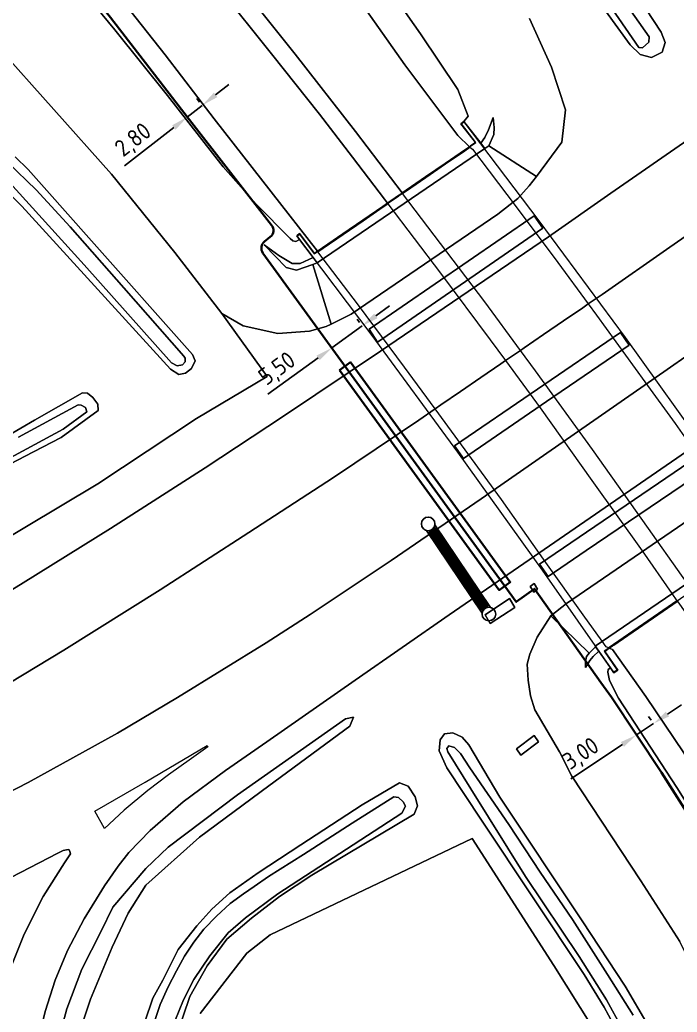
# Model space of a CAD drawing. Header units: metres. Extents: x 112942 to 118371, y 496117 to 499046.
# Drawn here: x 117825.3 to 117922.1, y 496482.3 to 496628.3 of the extents above; entities that cross this region are included whole.
import ezdxf
from ezdxf.enums import TextEntityAlignment as Align

# ---------------------------------------------------------------- set-up
doc = ezdxf.new("R2010")
doc.units = ezdxf.units.M
doc.linetypes.add('STREEP', pattern=[0.375, 0.25, -0.125])
for name, color, linetype, lineweight in [('B-WE-OG-TOPOKAART-G', 7, 'Continuous', 18), ('N-WE-KL-DATA_GLASVEZEL-G', 90, 'KL-GLASVEZEL-N', 35), ('N-WE-KL-DATA_GLASVEZEL-M', 7, 'Continuous', 18), ('N-WE-KL-DATA_GLASVEZEL_MANTELBUIS-G', 90, 'Continuous', 35), ('N-WE-VW-BEWEGWIJZERING_DRAAGCONSTRUCTIE_PORTAAL-S', 7, 'Continuous', 25)]:
    doc.layers.add(name, color=color, linetype=linetype, lineweight=lineweight)
doc.styles.add('ISO', font='isocp.shx')
doc.styles.add('NLCS-ISO', font='NLCS-ISO.ttf')
doc.linetypes.add('KL-GLASVEZEL-N', pattern='A,4,-1,[101,NLCS.SHX,S=0.5,R=0,X=0,Y=0],-1,4,-1,["G",Standard,S=1,R=0,X=-0.25,Y=-0.5],-1.5', length=12.5)
doc.dimstyles.new('ISO', dxfattribs={"dimtxt": 2.5, "dimasz": 2.5, "dimexe": 1.25, "dimexo": 0.625, "dimtad": 1, "dimtxsty": 'ISO', "dimcen": 2.5, "dimadec": 0, "dimazin": 0, "dimtfac": 1, "dimtmove": 0, "dimatfit": 3, "dimfxl": 0, "dimarcsym": 0})

# ---------------------------------------------------------------- blocks, each defined once
blk = doc.blocks.new('*D11')
at = {"layer": 'Defpoints', "color": 0, "transparency": 16777216}
for p in [(117852.16, 496615.74, 6.79), (117849.96, 496614.02, 6.79), (117849.96, 496614.02)]:
    blk.add_point(p, dxfattribs=at)
at = {"layer": 'N-WE-KL-DATA_GLASVEZEL-M', "color": 0, "lineweight": -2, "transparency": 16777216}
for p, q in [((117854.13, 496617.28), (117856.1, 496618.82)), ((117851.78, 496616.23), (117851.39, 496616.73)), ((117852.16, 496615.74), (117849.96, 496614.02)), ((117849.57, 496614.51), (117849.19, 496615)), ((117847.99, 496612.48), (117840.74, 496606.82))]:
    blk.add_line(p, q, dxfattribs=at)
at = {"layer": 'N-WE-KL-DATA_GLASVEZEL-M', "color": 0, "transparency": 16777216}
for points in [[(117853.88, 496617.61), (117854.39, 496616.95), (117852.16, 496615.74)], [(117847.73, 496612.81), (117848.24, 496612.15), (117849.96, 496614.02)]]:
    blk.add_solid(points, dxfattribs=at)
at = {"layer": 'N-WE-KL-DATA_GLASVEZEL-M', "color": 0, "transparency": 16777216, "insert": (117842.11, 496610.5), "char_height": 2.5, "attachment_point": 5, "rotation": 38.0033, "style": 'ISO'}
blk.add_mtext('2,80', dxfattribs=at)
blk = doc.blocks.new('*D12')
at = {"layer": 'Defpoints', "color": 0, "transparency": 16777216}
for p in [(117875.69, 496583.27, 5.71), (117871.24, 496580.04, 5.71), (117871.24, 496580.04)]:
    blk.add_point(p, dxfattribs=at)
at = {"layer": 'N-WE-KL-DATA_GLASVEZEL-M', "color": 0, "lineweight": -2, "transparency": 16777216}
for p, q in [((117877.71, 496584.74), (117879.73, 496586.21)), ((117875.69, 496583.27), (117871.24, 496580.04)), ((117875.32, 496583.78), (117874.95, 496584.28)), ((117870.87, 496580.55), (117870.5, 496581.05)), ((117869.21, 496578.57), (117861.83, 496573.21))]:
    blk.add_line(p, q, dxfattribs=at)
at = {"layer": 'N-WE-KL-DATA_GLASVEZEL-M', "color": 0, "transparency": 16777216}
for points in [[(117877.47, 496585.08), (117877.96, 496584.4), (117875.69, 496583.27)], [(117868.97, 496578.91), (117869.46, 496578.23), (117871.24, 496580.04)]]:
    blk.add_solid(points, dxfattribs=at)
at = {"layer": 'N-WE-KL-DATA_GLASVEZEL-M', "color": 0, "transparency": 16777216, "insert": (117863.3, 496576.82), "char_height": 2.5, "attachment_point": 5, "rotation": 35.9783, "style": 'ISO'}
blk.add_mtext('5,50', dxfattribs=at)
blk = doc.blocks.new('*D13')
at = {"layer": 'Defpoints', "color": 0, "transparency": 16777216}
for p in [(117918.56, 496524.74, 5.53), (117916.07, 496523.07, 4.52), (117916.07, 496523.07)]:
    blk.add_point(p, dxfattribs=at)
at = {"layer": 'N-WE-KL-DATA_GLASVEZEL-M', "color": 0, "lineweight": -2, "transparency": 16777216}
for p, q in [((117920.63, 496526.13), (117922.71, 496527.52)), ((117918.56, 496524.74), (117916.07, 496523.07)), ((117918.21, 496525.26), (117917.86, 496525.78)), ((117915.72, 496523.59), (117915.37, 496524.11)), ((117913.99, 496521.67), (117906.41, 496516.59))]:
    blk.add_line(p, q, dxfattribs=at)
at = {"layer": 'N-WE-KL-DATA_GLASVEZEL-M', "color": 0, "transparency": 16777216}
for points in [[(117920.4, 496526.48), (117920.87, 496525.79), (117918.56, 496524.74)], [(117913.76, 496522.02), (117914.22, 496521.33), (117916.07, 496523.07)]]:
    blk.add_solid(points, dxfattribs=at)
at = {"layer": 'N-WE-KL-DATA_GLASVEZEL-M', "color": 0, "transparency": 16777216, "insert": (117908.01, 496520.15), "char_height": 2.5, "attachment_point": 5, "rotation": 33.8557, "style": 'ISO'}
blk.add_mtext('3,00', dxfattribs=at)
blk = doc.blocks.new('SVW-BEWEGWIJZERING_PORTAAL_COMBI')
for p, q in [((0.66, 0.75), (15.34, 0.75)), ((0.66, -0.75), (15.34, -0.75))]:
    blk.add_line(p, q)
at = {"linetype": 'STREEP', "flags": 128}
blk.add_lwpolyline([(1, 0, 1.5, 1.5, 0), (15, 0, 0, 0, 0)], format="xyseb", dxfattribs=at)
at = {"linetype": 'ByBlock'}
for points in [[(0.66, 0.75), (15.34, 0.75)], [(0.66, -0.75), (15.34, -0.75)]]:
    blk.add_lwpolyline(points, dxfattribs=at)
for centre in [(0, 0), (16, 0)]:
    blk.add_circle(centre, 1, dxfattribs=at)
at = {"linetype": 'ByBlock', "style": 'NLCS-ISO', "flags": 13}
blk.add_attdef('LENGTE', text='', height=2.5, dxfattribs=at).set_placement((0, 0), align=Align.MIDDLE_LEFT)

msp = doc.modelspace()

# ---------------------------------------------------------------- linework, layer by layer
at = {"layer": 'B-WE-OG-TOPOKAART-G'}
for points, elevation in [([(117904.764, 496641.255), (117916.393, 496624.253), (117916.393, 496624.253), (117916.95, 496624.216), (117917.875, 496625.051), (117917.927, 496625.848), (117910.418, 496636.522)], -1.411), ([(117910.418, 496636.522), (117917.927, 496625.848), (117917.875, 496625.051), (117916.95, 496624.216), (117916.393, 496624.253), (117904.764, 496641.255)], -1.411), ([(117823.349, 496604.85), (117834.778, 496592.283), (117847.617, 496577.846), (117848.496, 496577.407), (117849.28, 496577.547), (117849.652, 496578), (117849.65, 496578.511), (117849.478, 496578.822), (117840.627, 496588.891), (117832.732, 496597.876), (117827.703, 496603.298), (117823.549, 496607.314)], -1.462), ([(117823.549, 496607.314), (117827.703, 496603.298), (117832.732, 496597.876), (117840.627, 496588.891), (117849.478, 496578.822), (117849.65, 496578.511), (117849.652, 496578), (117849.28, 496577.547), (117848.496, 496577.407), (117847.617, 496577.846), (117834.778, 496592.283), (117823.349, 496604.85)], -1.462), ([(117820.331, 496561.941), (117831.69, 496568.099), (117835.165, 496570.621), (117834.978, 496571.257), (117834.365, 496571.618), (117833.925, 496571.667), (117825.113, 496566.885)], -1.462), ([(117825.113, 496566.885), (117833.925, 496571.667), (117834.365, 496571.618), (117834.978, 496571.257), (117835.165, 496570.621), (117831.69, 496568.099), (117820.331, 496561.941)], -1.462), ([(117915.575, 496481.822), (117911.807, 496487.801), (117906.637, 496495.909), (117901.92, 496502.894), (117897.288, 496509.877), (117891.524, 496518.211), (117890.167, 496520.357), (117889.267, 496521.229), (117888.451, 496521.462), (117888.137, 496521.071), (117888.299, 496520.587), (117891.676, 496515.126), (117899.744, 496502.229), (117907.637, 496490.473), (117911.666, 496484.082), (117913.944, 496479.843)], -1.422), ([(117913.944, 496479.843), (117911.666, 496484.082), (117907.637, 496490.473), (117899.744, 496502.229), (117891.676, 496515.126), (117888.299, 496520.587), (117888.137, 496521.071), (117888.451, 496521.462), (117889.267, 496521.229), (117890.167, 496520.357), (117891.524, 496518.211), (117897.288, 496509.877), (117901.92, 496502.894), (117906.637, 496495.909), (117911.807, 496487.801), (117915.575, 496481.822)], -1.422), ([(117847.51, 496479.39), (117849.4, 496484.061), (117850.939, 496487.079), (117853.267, 496490.557), (117856.001, 496493.96), (117858.518, 496496.142), (117863.295, 496499.663), (117881.55, 496511.576), (117882.063, 496512.577), (117881.756, 496513.216), (117881.049, 496513.875), (117880.363, 496513.947), (117874.241, 496510.108), (117867.044, 496505.485), (117861.892, 496502.228), (117859.809, 496500.774), (117858.219, 496499.694), (117856.281, 496498.266), (117854.254, 496496.397), (117852.421, 496494.494), (117850.936, 496492.558), (117849.568, 496490.52), (117848.383, 496488.339), (117847.138, 496485.987), (117845.996, 496483.412), (117845.203, 496481.023)], -1.422), ([(117845.203, 496481.023), (117845.996, 496483.412), (117847.138, 496485.987), (117848.383, 496488.339), (117849.568, 496490.52), (117850.936, 496492.558), (117852.421, 496494.494), (117854.254, 496496.397), (117856.281, 496498.266), (117858.219, 496499.694), (117859.809, 496500.774), (117861.892, 496502.228), (117867.044, 496505.485), (117874.241, 496510.108), (117880.363, 496513.947), (117881.049, 496513.875), (117881.756, 496513.216), (117882.063, 496512.577), (117881.55, 496511.576), (117863.295, 496499.663), (117858.518, 496496.142), (117856.001, 496493.96), (117853.267, 496490.557), (117850.939, 496487.079), (117849.4, 496484.061), (117847.51, 496479.39)], -1.422)]:
    msp.add_lwpolyline(points, dxfattribs=dict(at, elevation=elevation))
at = {"layer": 'B-WE-OG-TOPOKAART-G', "elevation": 0.134}
for points in [[(117900.986, 496544.102), (117901.518, 496544.509), (117900.993, 496545.348), (117900.41, 496544.903), (117900.986, 496544.102)], [(117901.518, 496544.509), (117900.986, 496544.102), (117900.41, 496544.903), (117900.993, 496545.348), (117901.518, 496544.509)]]:
    msp.add_lwpolyline(points, close=True, dxfattribs=at)
at = {"layer": 'B-WE-OG-TOPOKAART-G'}
for points in [[(117718.146, 496494.358, 0.14), (117731.345, 496498.58, 0.134), (117743.716, 496503.071, 0.116), (117762.952, 496511.041, 0.122), (117772.707, 496515.453, 0.155), (117786.409, 496522.292, 0.188), (117799.014, 496529.271, 0.153), (117811.65, 496536.709, 0.102), (117825.803, 496545.434, 0.027), (117838.663, 496553.448, -0.021), (117852.585, 496562.383, -0.019), (117864.13, 496569.975, -0.011), (117878.407, 496579.577, -0.001), (117903.137, 496596.37, -0.039), (117912.317, 496602.79, -0.028), (117924.253, 496611.085, -0.066), (117936.309, 496619.495, -0.051), (117946.703, 496627.003, 0.012), (117954.815, 496634.46, 0.044), (117959.546, 496639.633, 0.024), (117962.236, 496643.041, 0.039), (117970.209, 496643.181, 0.284), (117980.198, 496650.054, 0.351), (117989.374, 496656.645, 0.368)], [(117807.944, 496639.506, -0.922), (117821.767, 496624.641, -0.83), (117838.797, 496605.613, -0.755), (117848.109, 496594.094, -0.712), (117855.023, 496585.123, -0.7), (117861.727, 496575.841, -0.199), (117851.338, 496569.668, -0.46), (117836.806, 496560.006, -0.46), (117820.777, 496550.474, -0.418), (117804.573, 496540.468, 0.091), (117793.635, 496534.124, 0.142), (117782.517, 496528.436, 0.154), (117777.364, 496525.565, 0.205), (117768.945, 496528.188, -0.141)], [(117830.923, 496637.069, 6.112), (117839.321, 496626.842, 5.914), (117847.032, 496617.203, 5.842), (117855.228, 496606.707, 5.77), (117860.098, 496601.182, 5.695), (117865.084, 496596.124, 5.743), (117865.476, 496595.816, 5.734), (117865.94, 496595.689, 5.734), (117866.486, 496595.986, 5.746), (117868.483, 496593.335, 4.26), (117866.599, 496592.463, 4.257), (117865.419, 496592.439, 4.257), (117863.424, 496593.655, 4.24), (117861.279, 496595.231, 4.153), (117864.539, 496591.888, 4.16), (117866.034, 496591.462, 4.166), (117868.427, 496592.314, 4.182), (117871.136, 496583.528, -0.306), (117870.415, 496583.168, -0.314), (117867.973, 496582.5, -0.284), (117863.287, 496582.144, -0.314), (117858.21, 496583.303, -0.444), (117855.023, 496585.123, -0.7), (117848.109, 496594.094, -0.712), (117838.797, 496605.613, -0.755), (117821.767, 496624.641, -0.83)], [(117837.23, 496635.19, 6.21), (117846.701, 496623.176, 6.096), (117853.937, 496613.762, 5.998), (117862.332, 496603.023, 5.922), (117869.133, 496594.259, 5.84), (117868.67, 496593.94, 5.8), (117866.472, 496596.865, 5.74), (117866.073, 496596.514, 5.712), (117866.486, 496595.986, 5.746), (117865.94, 496595.689, 5.734), (117865.476, 496595.816, 5.734), (117865.084, 496596.124, 5.743), (117860.098, 496601.182, 5.695), (117855.228, 496606.707, 5.77), (117847.032, 496617.203, 5.842), (117839.321, 496626.842, 5.914), (117830.923, 496637.069, 6.112)], [(117873.625, 496633.578, 6.502), (117881.973, 496621.683, 6.442), (117889.758, 496611.315, 6.412), (117891.486, 496609.655, 6.434), (117890.739, 496609.141, 6.41), (117887.914, 496607.195, 6.348), (117885.033, 496605.21, 6.206), (117882.184, 496603.249, 6.085), (117881.598, 496602.845, 6.072), (117874.729, 496611.915, 6.162), (117865.835, 496623.268, 6.29), (117855.961, 496635.659, 6.404)], [(117855.961, 496635.659, 6.404), (117865.835, 496623.268, 6.29), (117874.729, 496611.915, 6.162), (117881.598, 496602.845, 6.072)], [(117876.742, 496637.079, 6.184), (117884.3, 496626.272, 6.22), (117889.764, 496618.056, 6.103), (117891.296, 496614.16, 6.133), (117890.669, 496613.38, 6.199), (117890.237, 496613.014, 6.367), (117892.361, 496610.26, 6.403), (117891.638, 496609.76, 6.446), (117891.486, 496609.655, 6.434), (117889.758, 496611.315, 6.412), (117881.973, 496621.683, 6.442), (117873.625, 496633.578, 6.502)], [(117890.669, 496613.38, 6.199), (117891.296, 496614.16, 6.133), (117889.764, 496618.056, 6.103), (117884.3, 496626.272, 6.22), (117876.742, 496637.079, 6.184)], [(117954.815, 496634.46, 0.044), (117946.703, 496627.003, 0.012), (117936.309, 496619.495, -0.051), (117924.253, 496611.085, -0.066), (117912.317, 496602.79, -0.028), (117903.137, 496596.37, -0.039), (117878.407, 496579.577, -0.001), (117864.13, 496569.975, -0.011), (117852.585, 496562.383, -0.019), (117838.663, 496553.448, -0.021), (117825.803, 496545.434, 0.027), (117811.65, 496536.709, 0.102), (117799.014, 496529.271, 0.153), (117786.409, 496522.292, 0.188), (117772.707, 496515.453, 0.155), (117762.952, 496511.041, 0.122), (117743.716, 496503.071, 0.116), (117731.345, 496498.58, 0.134), (117718.146, 496494.358, 0.14)], [(117854.648, 496632.985, 6.509), (117862.375, 496623.326, 6.432), (117869.399, 496614.441, 6.364), (117874.269, 496608.119, 6.282), (117878.983, 496601.923, 6.215), (117879.414, 496601.34, 6.245), (117878.727, 496600.866, 6.209), (117875.788, 496598.842, 6.086), (117872.845, 496596.816, 5.963), (117869.883, 496594.775, 5.873), (117869.133, 496594.259, 5.84), (117862.332, 496603.023, 5.922), (117853.937, 496613.762, 5.998), (117846.701, 496623.176, 6.096), (117837.23, 496635.19, 6.21)], [(117817.729, 496527.08, 0.491), (117831.786, 496535.548, 0.44), (117845.95, 496544.419, 0.317), (117859.026, 496552.87, 0.239), (117871.473, 496560.967, 0.246), (117884.044, 496569.421, 0.265), (117886.45, 496571.071, 5.603), (117887.274, 496571.636, 5.643), (117890.184, 496573.631, 5.727), (117893.179, 496575.685, 5.83), (117896.093, 496577.683, 5.932), (117896.789, 496578.16, 5.939), (117899.002, 496579.677, 5.811), (117899.527, 496580.038, 5.828), (117902.404, 496582.01, 5.938), (117905.328, 496584.016, 6.063), (117908.154, 496585.954, 6.177), (117908.969, 496586.512, 6.197), (117911.022, 496587.92, 0.223), (117920.961, 496594.852, 0.269), (117931.708, 496602.321, 0.307), (117943.477, 496610.569, 0.372), (117959.306, 496621.801, 0.466), (117975.274, 496633.088, 0.602)], [(117975.274, 496633.088, 0.602), (117959.306, 496621.801, 0.466), (117943.477, 496610.569, 0.372), (117931.708, 496602.321, 0.307), (117920.961, 496594.852, 0.269), (117911.022, 496587.92, 0.223), (117908.969, 496586.512, 6.197), (117908.154, 496585.954, 6.177), (117905.328, 496584.016, 6.063), (117902.404, 496582.01, 5.938), (117899.527, 496580.038, 5.828), (117899.002, 496579.677, 5.811), (117896.789, 496578.16, 5.939), (117896.093, 496577.683, 5.932), (117893.179, 496575.685, 5.83), (117890.184, 496573.631, 5.727), (117887.274, 496571.636, 5.643), (117886.45, 496571.071, 5.603), (117884.044, 496569.421, 0.265), (117871.473, 496560.967, 0.246), (117859.026, 496552.87, 0.239), (117845.95, 496544.419, 0.317), (117831.786, 496535.548, 0.44), (117817.729, 496527.08, 0.491)], [(117881.598, 496602.845, 6.072), (117881.575, 496602.829, 6.095), (117881.153, 496602.538, 6.236), (117881.068, 496602.479, 6.045), (117879.414, 496601.34, 6.245), (117878.983, 496601.923, 6.215), (117874.269, 496608.119, 6.282), (117869.399, 496614.441, 6.364), (117862.375, 496623.326, 6.432), (117854.648, 496632.985, 6.509)], [(117915.291, 496633.3, -0.817), (117919.727, 496626.535, -0.79), (117920.316, 496624.969, -0.841), (117919.866, 496623.544, -0.844), (117918.286, 496622.766, -0.82), (117916.593, 496623.247, -0.847), (117915.141, 496624.656, -0.811), (117909.684, 496632.223, -0.706)], [(117909.684, 496632.223, -0.706), (117915.141, 496624.656, -0.811), (117916.593, 496623.247, -0.847), (117918.286, 496622.766, -0.82), (117919.866, 496623.544, -0.844), (117920.316, 496624.969, -0.841), (117919.727, 496626.535, -0.79), (117915.291, 496633.3, -0.817)], [(117820.777, 496550.474, -0.418), (117836.806, 496560.006, -0.46), (117851.338, 496569.668, -0.46), (117861.727, 496575.841, -0.199), (117855.023, 496585.123, -0.7), (117858.21, 496583.303, -0.444), (117863.287, 496582.144, -0.314), (117867.973, 496582.5, -0.284), (117870.415, 496583.168, -0.314), (117871.136, 496583.528, -0.306), (117874.088, 496585.002, -0.274), (117895.668, 496599.719, -0.321), (117898.622, 496602.035, -0.246), (117900.265, 496603.897, -0.114), (117901.362, 496605.269, -0.123), (117905.078, 496610.313, -0.257), (117905.622, 496615.097, -0.303), (117903.556, 496621.369, -0.355), (117900.321, 496628.514, -0.45)], [(117900.321, 496628.514, -0.45), (117903.556, 496621.369, -0.355), (117905.622, 496615.097, -0.303), (117905.078, 496610.313, -0.257), (117901.362, 496605.269, -0.123), (117894.354, 496609.761, 4.103), (117895.079, 496611.434, 4.337), (117895.115, 496612.484, 4.415), (117894.986, 496613.931, 4.406), (117894.277, 496612.142, 4.436), (117893.758, 496610.983, 4.391), (117893.142, 496610.192, 4.213), (117890.669, 496613.38, 6.199)], [(117992.538, 496627.29, 0.475), (117986.026, 496622.624, 0.38), (117978.675, 496617.373, 0.318), (117973.868, 496613.983, 0.272), (117965.831, 496608.35, 0.202), (117957.366, 496602.401, 0.148), (117948.665, 496596.35, 0.094), (117937.441, 496588.56, 0.05), (117924.191, 496579.341, 0.032), (117920.12, 496576.515, 0.038), (117893.197, 496557.846, 0.038), (117879.973, 496548.741, 0.017), (117868.041, 496540.801, 0.061), (117861.548, 496536.628, 0.073), (117848.542, 496528.596, 0.136), (117839.699, 496523.347, 0.216), (117826.535, 496516.046, 0.307), (117813.34, 496509.291, 0.371), (117800.651, 496503.282, 0.399), (117786.541, 496497.108, 0.429), (117771.973, 496491.475, 0.411), (117753.746, 496485.069, 0.456), (117750.728, 496484.077, 0.383), (117736.82, 496479.966, 0.432)], [(117736.82, 496479.966, 0.432), (117750.728, 496484.077, 0.383), (117753.746, 496485.069, 0.456), (117771.973, 496491.475, 0.411), (117786.541, 496497.108, 0.429), (117800.651, 496503.282, 0.399), (117813.34, 496509.291, 0.371), (117826.535, 496516.046, 0.307), (117839.699, 496523.347, 0.216), (117848.542, 496528.596, 0.136), (117861.548, 496536.628, 0.073), (117868.041, 496540.801, 0.061), (117879.973, 496548.741, 0.017), (117893.197, 496557.846, 0.038), (117920.12, 496576.515, 0.038), (117924.191, 496579.341, 0.032), (117937.441, 496588.56, 0.05), (117948.665, 496596.35, 0.094), (117957.366, 496602.401, 0.148), (117965.831, 496608.35, 0.202), (117973.868, 496613.983, 0.272), (117978.675, 496617.373, 0.318), (117986.026, 496622.624, 0.38), (117992.538, 496627.29, 0.475)], [(117894.354, 496609.761, 4.103), (117893.752, 496609.383, 4.186), (117893.142, 496610.192, 4.213), (117893.758, 496610.983, 4.391), (117894.277, 496612.142, 4.436), (117894.986, 496613.931, 4.406), (117895.115, 496612.484, 4.415), (117895.079, 496611.434, 4.337), (117894.354, 496609.761, 4.103)], [(117893.142, 496610.192, 4.213), (117893.752, 496609.383, 4.186), (117869.077, 496592.546, 4.186), (117868.483, 496593.335, 4.26), (117866.486, 496595.986, 5.746), (117866.073, 496596.514, 5.712), (117866.472, 496596.865, 5.74), (117868.67, 496593.94, 5.8), (117869.133, 496594.259, 5.84), (117869.883, 496594.775, 5.873), (117872.845, 496596.816, 5.963), (117875.788, 496598.842, 6.086), (117878.727, 496600.866, 6.209), (117879.414, 496601.34, 6.245), (117881.068, 496602.479, 6.045), (117881.153, 496602.538, 6.236), (117881.575, 496602.829, 6.095), (117881.598, 496602.845, 6.072), (117882.184, 496603.249, 6.085), (117885.033, 496605.21, 6.206), (117887.914, 496607.195, 6.348), (117890.739, 496609.141, 6.41), (117891.486, 496609.655, 6.434), (117891.638, 496609.76, 6.446), (117892.361, 496610.26, 6.403), (117890.237, 496613.014, 6.367), (117890.669, 496613.38, 6.199), (117893.142, 496610.192, 4.213)], [(117923.659, 496543.879, 5.342), (117922.056, 496542.776, 5.436), (117922.035, 496542.761, 5.462), (117912.514, 496536.203, 5.105), (117911.33, 496535.388, 5.087), (117913.245, 496532.604, 4.898), (117913.23, 496532.594, 5.666), (117912.755, 496532.296, 4.814), (117902.257, 496547.315, 5.05), (117889.759, 496564.706, 5.3), (117877.151, 496581.856, 5.55), (117866.14, 496596.507, 5.712), (117866.464, 496596.792, 5.74), (117868.659, 496593.872, 5.8), (117879.436, 496601.295, 6.25), (117881.096, 496602.438, 6.045), (117881.181, 496602.497, 6.236), (117881.603, 496602.788, 6.095), (117891.666, 496609.719, 6.446), (117892.433, 496610.249, 6.403), (117890.306, 496613.007, 6.367), (117890.66, 496613.307, 6.199), (117901.709, 496598.759, 5.95), (117914.429, 496581.552, 5.7), (117926.92, 496564.097, 5.45)], [(117901.362, 496605.269, -0.123), (117900.265, 496603.897, -0.114), (117898.622, 496602.035, -0.246), (117895.668, 496599.719, -0.321), (117874.088, 496585.002, -0.274), (117871.136, 496583.528, -0.306), (117868.427, 496592.314, 4.182), (117869.077, 496592.546, 4.186), (117893.752, 496609.383, 4.186), (117894.354, 496609.761, 4.103), (117901.362, 496605.269, -0.123)], [(117923.516, 496545.387, 5.322), (117917.001, 496554.64, 5.459), (117909.615, 496565.06, 5.613), (117901.234, 496576.649, 5.775), (117899.002, 496579.677, 5.811), (117893.74, 496586.815, 5.896), (117881.659, 496602.765, 6.071), (117882.244, 496603.168, 6.084), (117885.092, 496605.13, 6.203), (117887.975, 496607.116, 6.347), (117890.798, 496609.06, 6.41), (117891.563, 496609.587, 6.436), (117891.93, 496609.297, 6.443), (117898.237, 496601.018, 6.375), (117904.482, 496592.607, 6.3), (117908.969, 496586.512, 6.197), (117910.198, 496584.843, 6.169), (117917.316, 496575.061, 6.031), (117921.752, 496568.915, 5.94), (117926.59, 496562.062, 5.842)], [(117824.649, 496608.165, -0.892), (117826.567, 496606.277, -0.907), (117829.286, 496603.22, -0.961), (117835.484, 496596.217, -1.021), (117850.713, 496579.055, -0.931), (117851.13, 496578.113, -0.907), (117850.56, 496577.002, -0.844), (117849.705, 496576.329, -0.835), (117848.743, 496576.14, -0.904), (117847.491, 496576.91, -0.916), (117825.618, 496600.92, -1.069), (117822.469, 496604.01, -1.033)], [(117822.469, 496604.01, -1.033), (117825.618, 496600.92, -1.069), (117847.491, 496576.91, -0.916), (117848.743, 496576.14, -0.904), (117849.705, 496576.329, -0.835), (117850.56, 496577.002, -0.844), (117851.13, 496578.113, -0.907), (117850.713, 496579.055, -0.931), (117835.484, 496596.217, -1.021), (117829.286, 496603.22, -0.961), (117826.567, 496606.277, -0.907), (117824.649, 496608.165, -0.892)], [(117922.028, 496542.817, 5.46), (117922.006, 496542.802, 5.462), (117921.369, 496542.363, 5.431), (117918.508, 496540.392, 5.324), (117915.516, 496538.332, 5.218), (117912.665, 496536.368, 5.113), (117912.485, 496536.244, 5.105), (117911.953, 496535.877, 5.078), (117911.595, 496536.035, 5.075), (117911.007, 496536.852, 5.094), (117908.211, 496540.736, 5.182), (117902.751, 496548.443, 5.275), (117896.189, 496557.704, 5.412), (117888.86, 496567.789, 5.563), (117886.45, 496571.071, 5.603), (117881.939, 496577.213, 5.678), (117875.142, 496586.342, 5.78), (117869.193, 496594.179, 5.839), (117869.943, 496594.695, 5.872), (117872.909, 496596.739, 5.96), (117875.853, 496598.766, 6.08), (117878.79, 496600.789, 6.198), (117879.467, 496601.255, 6.25), (117887.252, 496591.047, 6.12), (117894.544, 496581.224, 5.979), (117896.789, 496578.16, 5.939), (117901.889, 496571.2, 5.847), (117909.514, 496560.54, 5.714), (117916.887, 496550.169, 5.567), (117921.292, 496543.869, 5.453), (117922.028, 496542.817, 5.46)], [(117902.297, 496597.646, 0.23), (117901.016, 496599.496, 0.23), (117876.725, 496582.773, 0.336), (117877.965, 496580.896, 0.33), (117902.297, 496597.646, 0.23)], [(117902.297, 496597.646, 0.23), (117877.965, 496580.896, 0.33), (117876.725, 496582.773, 0.336), (117901.016, 496599.496, 0.23), (117902.297, 496597.646, 0.23)], [(117868.427, 496592.314, 4.182), (117866.034, 496591.462, 4.166), (117864.539, 496591.888, 4.16), (117861.279, 496595.231, 4.153), (117863.424, 496593.655, 4.24), (117865.419, 496592.439, 4.257), (117866.599, 496592.463, 4.257), (117868.483, 496593.335, 4.26), (117869.077, 496592.546, 4.186), (117868.427, 496592.314, 4.182)], [(117889.313, 496565.614, 0.23), (117890.593, 496563.764, 0.23), (117902.839, 496572.157, 0.23), (117915.017, 496580.439, 0.24), (117913.737, 496582.289, 0.245), (117889.313, 496565.614, 0.23)], [(117889.313, 496565.614, 0.23), (117913.737, 496582.289, 0.245), (117915.017, 496580.439, 0.24), (117902.839, 496572.157, 0.23), (117890.593, 496563.764, 0.23), (117889.313, 496565.614, 0.23)], [(117821.373, 496565.893, -1.006), (117827.459, 496569.407, -1.012), (117834.542, 496573.415, -1.024), (117835.276, 496573.369, -1.042), (117836.055, 496572.719, -1.018), (117836.814, 496571.756, -1.012), (117836.826, 496570.823, -1.036), (117831.413, 496566.855, -0.952), (117827.326, 496564.745, -0.919), (117816.814, 496559.291, -0.886)], [(117816.814, 496559.291, -0.886), (117827.326, 496564.745, -0.919), (117831.413, 496566.855, -0.952), (117836.826, 496570.823, -1.036), (117836.814, 496571.756, -1.012), (117836.055, 496572.719, -1.018), (117835.276, 496573.369, -1.042), (117834.542, 496573.415, -1.024), (117827.459, 496569.407, -1.012), (117821.373, 496565.893, -1.006)], [(117827.953, 496477.982, 0.502), (117829.023, 496482.379, 0.44), (117830.509, 496486.969, 0.369), (117832.349, 496491.361, 0.297), (117834.807, 496495.982, 0.244), (117837.769, 496500.839, 0.218), (117839.791, 496503.753, 0.207), (117841.343, 496505.744, 0.17), (117844.494, 496509.002, 0.147), (117849.374, 496513.238, 0.134), (117855.595, 496517.857, 0.082), (117861.663, 496522.073, 0.074), (117874.662, 496531.11, 0.039), (117888.526, 496540.752, 0.044), (117899.496, 496548.28, 0.002), (117927.207, 496567.385, 0.119)], [(117927.207, 496567.385, 0.119), (117899.496, 496548.28, 0.002), (117888.526, 496540.752, 0.044), (117874.662, 496531.11, 0.039), (117861.663, 496522.073, 0.074), (117855.595, 496517.857, 0.082), (117849.374, 496513.238, 0.134), (117844.494, 496509.002, 0.147), (117841.343, 496505.744, 0.17), (117839.791, 496503.753, 0.207), (117837.769, 496500.839, 0.218), (117834.807, 496495.982, 0.244), (117832.349, 496491.361, 0.297), (117830.509, 496486.969, 0.369), (117829.023, 496482.379, 0.44), (117827.953, 496477.982, 0.502)], [(117926.233, 496564.839, 0.236), (117901.808, 496548.221, 0.216), (117903.096, 496546.376, 0.22), (117908.678, 496550.201, 0.246), (117927.499, 496562.979, 0.27), (117926.644, 496564.188, 0.246), (117926.233, 496564.839, 0.236)], [(117908.678, 496550.201, 0.246), (117903.096, 496546.376, 0.22), (117901.808, 496548.221, 0.216), (117926.233, 496564.839, 0.236), (117926.644, 496564.188, 0.246), (117927.499, 496562.979, 0.27), (117908.678, 496550.201, 0.246)], [(117903.485, 496540.602, -0.264), (117905.767, 496542.427, -0.304), (117930.221, 496559.132, -0.294), (117932.743, 496560.241, -0.237), (117936.077, 496553.512, 3.443), (117934.695, 496553.014, 3.416), (117909.989, 496536.157, 3.396), (117910.059, 496536.057, 3.593), (117909.087, 496535.13, 3.506), (117903.485, 496540.602, -0.264)], [(117930.221, 496559.132, -0.294), (117905.767, 496542.427, -0.304), (117903.485, 496540.602, -0.264), (117901.458, 496537.463, -0.111), (117900.395, 496534.981, -0.123), (117899.998, 496533.501, -0.081), (117900.148, 496531.123, -0.048), (117900.465, 496528.846, -0.099), (117901.132, 496526.771, -0.123), (117904.747, 496520.596, -0.156), (117906.581, 496516.986, -0.396), (117916.706, 496501.597, -0.294), (117922.427, 496492.668, -0.231)], [(117922.063, 496542.72, 5.462), (117921.424, 496542.28, 5.426), (117918.566, 496540.311, 5.319), (117915.574, 496538.25, 5.214), (117912.73, 496536.292, 5.102), (117912.542, 496536.162, 5.105), (117912.06, 496535.83, 5.079), (117911.4, 496535.375, 5.087), (117913.315, 496532.59, 4.898), (117912.742, 496532.229, 4.814), (117912.339, 496532.808, 5.002), (117912.227, 496532.968, 4.724), (117910.518, 496535.404, 3.497), (117910.059, 496536.057, 3.593), (117909.989, 496536.157, 3.396), (117934.695, 496553.014, 3.416)], [(117894.532, 496539.476, 0.062), (117898.152, 496541.814, 0.017), (117897.362, 496543.169, 0.044), (117893.778, 496540.741, 0.044), (117894.532, 496539.476, 0.062)], [(117898.152, 496541.814, 0.017), (117894.532, 496539.476, 0.062), (117893.778, 496540.741, 0.044), (117897.362, 496543.169, 0.044), (117898.152, 496541.814, 0.017)], [(117942.074, 496479.527, 3.94), (117940.733, 496484.372, 4.028), (117938.778, 496489.894, 4.164), (117936.692, 496494.887, 4.299), (117933.849, 496501.179, 4.462), (117928.394, 496511.56, 4.699), (117923.02, 496520.434, 4.842), (117917.456, 496528.717, 4.991), (117912.522, 496535.627, 5.082), (117912.06, 496535.83, 5.079), (117912.542, 496536.162, 5.105), (117912.73, 496536.292, 5.102), (117915.574, 496538.25, 5.214), (117918.566, 496540.311, 5.319), (117921.424, 496542.28, 5.426), (117922.063, 496542.72, 5.462), (117922.085, 496542.735, 5.436), (117922.287, 496542.449, 5.417), (117929.349, 496532.335, 5.257), (117938.477, 496518.977, 5.017), (117948.062, 496504.877, 4.777), (117956.163, 496492.812, 4.572), (117960.635, 496486.178, 4.447), (117973.494, 496467.112, 4.108)], [(117929.093, 496478.788, -0.288), (117926.644, 496484.277, -0.339), (117924.463, 496488.522, -0.327), (117922.427, 496492.668, -0.231), (117916.706, 496501.597, -0.294), (117906.581, 496516.986, -0.396), (117904.747, 496520.596, -0.156), (117901.132, 496526.771, -0.123), (117900.465, 496528.846, -0.099), (117900.148, 496531.123, -0.048), (117899.998, 496533.501, -0.081), (117900.395, 496534.981, -0.123), (117901.458, 496537.463, -0.111), (117903.485, 496540.602, -0.264)], [(117903.485, 496540.602, -0.264), (117909.087, 496535.13, 3.506), (117908.717, 496534.622, 3.425), (117908.583, 496533.86, 3.503), (117908.586, 496533.011, 3.569), (117909.182, 496534.048, 3.536), (117909.703, 496534.639, 3.54), (117910.518, 496535.404, 3.497), (117912.227, 496532.968, 4.724), (117911.905, 496532.711, 4.724), (117911.853, 496532.3, 4.724), (117912.115, 496531.073, 4.724), (117913.439, 496528.491, 4.568), (117921.999, 496515.316, 4.466), (117925.961, 496508.996, 4.406), (117929.922, 496501.444, 4.208), (117930.525, 496499.784, 4.223), (117930.572, 496498.616, 4.064), (117931.124, 496497.575, 3.995), (117932.063, 496496.309, 4.022), (117933.196, 496493.782, 3.917), (117935.384, 496489.341, 3.824), (117937.141, 496484.429, 3.665), (117938.804, 496479.449, 3.596)], [(117910.518, 496535.404, 3.497), (117909.703, 496534.639, 3.54), (117909.182, 496534.048, 3.536), (117908.586, 496533.011, 3.569), (117908.583, 496533.86, 3.503), (117908.717, 496534.622, 3.425), (117909.087, 496535.13, 3.506), (117910.059, 496536.057, 3.593), (117910.518, 496535.404, 3.497)], [(117925.961, 496508.996, 4.406), (117921.999, 496515.316, 4.466), (117913.439, 496528.491, 4.568), (117912.115, 496531.073, 4.724), (117911.853, 496532.3, 4.724), (117911.905, 496532.711, 4.724), (117912.227, 496532.968, 4.724), (117912.339, 496532.808, 5.002), (117912.742, 496532.229, 4.814), (117913.315, 496532.59, 4.898), (117911.4, 496535.375, 5.087), (117912.06, 496535.83, 5.079), (117912.522, 496535.627, 5.082)], [(117912.522, 496535.627, 5.082), (117917.456, 496528.717, 4.991), (117923.02, 496520.434, 4.842), (117928.394, 496511.56, 4.699), (117933.849, 496501.179, 4.462), (117936.692, 496494.887, 4.299), (117938.778, 496489.894, 4.164), (117940.733, 496484.372, 4.028), (117942.074, 496479.527, 3.94)], [(117833.724, 496478.211, -0.627), (117835.714, 496484.189, -0.72), (117838.888, 496491.841, -0.684), (117841.275, 496496.854, -0.696), (117843.879, 496500.954, -0.71), (117851.76, 496508.032, -0.681), (117861.957, 496515.582, -0.723), (117873.871, 496524.351, -0.599), (117874.428, 496525.68, -0.285), (117873.243, 496525.437, -0.276), (117857.34, 496514.234, -0.32), (117847.157, 496506.569, -0.04), (117843.883, 496503.428, -0.091), (117839.017, 496497.709, -0.099), (117837.281, 496494.17, -0.099), (117834.429, 496488.57, -0.006), (117832.226, 496482.779, 0.116), (117831.169, 496478.736, 0.146)], [(117831.169, 496478.736, 0.146), (117832.226, 496482.779, 0.116), (117834.429, 496488.57, -0.006), (117837.281, 496494.17, -0.099), (117839.017, 496497.709, -0.099), (117843.883, 496503.428, -0.091), (117847.157, 496506.569, -0.04), (117857.34, 496514.234, -0.32), (117873.243, 496525.437, -0.276), (117874.428, 496525.68, -0.285), (117873.871, 496524.351, -0.599), (117861.957, 496515.582, -0.723), (117851.76, 496508.032, -0.681), (117843.879, 496500.954, -0.71), (117841.275, 496496.854, -0.696), (117838.888, 496491.841, -0.684), (117835.714, 496484.189, -0.72), (117833.724, 496478.211, -0.627)], [(117913.239, 496479.481, -1.176), (117911.311, 496483.011, -1.017), (117908.35, 496487.827, -1.017), (117893.257, 496510.527, -0.96), (117888.139, 496518.209, -0.864), (117887.033, 496520.741, -0.858), (117887.157, 496522.33, -0.864), (117887.801, 496523.232, -0.843), (117889.033, 496523.376, -0.825), (117890.432, 496522.735, -0.84), (117891.385, 496521.635, -0.84)], [(117917.787, 496480.301, -0.972), (117914.403, 496486.096, -1.017), (117908.091, 496495.689, -0.936), (117895.964, 496513.929, -0.849), (117891.385, 496521.635, -0.84), (117890.432, 496522.735, -0.84), (117889.033, 496523.376, -0.825), (117887.801, 496523.232, -0.843), (117887.157, 496522.33, -0.864), (117887.033, 496520.741, -0.858), (117888.139, 496518.209, -0.864), (117893.257, 496510.527, -0.96), (117908.35, 496487.827, -1.017), (117911.311, 496483.011, -1.017), (117913.239, 496479.481, -1.176)], [(117899.061, 496520.091, -0.345), (117901.666, 496522.05, -0.336), (117901.021, 496523.004, -0.237), (117898.414, 496521.001, -0.351), (117899.061, 496520.091, -0.345)], [(117899.061, 496520.091, -0.345), (117898.414, 496521.001, -0.351), (117901.021, 496523.004, -0.237), (117901.666, 496522.05, -0.336), (117899.061, 496520.091, -0.345)], [(117837.767, 496509.313, 0.367), (117836.364, 496511.866, 0.37), (117843.786, 496516.107, 0.282), (117852.889, 496521.491, 0.211), (117852.989, 496521.298, 0.203), (117850.562, 496519.6, 0.213), (117847.176, 496517.179, 0.246), (117844.137, 496514.877, 0.284), (117840.666, 496512.006, 0.322), (117837.767, 496509.313, 0.367)], [(117891.385, 496521.635, -0.84), (117895.964, 496513.929, -0.849), (117908.091, 496495.689, -0.936), (117914.403, 496486.096, -1.017), (117917.787, 496480.301, -0.972)], [(117843.731, 496480.824, -0.984), (117844.898, 496484.322, -0.993), (117846.341, 496486.982, -0.993), (117848.61, 496491.498, -1.077), (117851.378, 496494.99, -1.107), (117853.557, 496497.416, -1.083), (117856.236, 496499.816, -1.074), (117860.371, 496502.772, -0.996), (117866.654, 496506.91, -0.933), (117875.676, 496512.763, -0.873), (117881.21, 496516.018, -0.795), (117882.463, 496515.521, -0.903), (117883.494, 496513.964, -0.909), (117883.866, 496512.646, -0.903), (117883.347, 496511.411, -0.921), (117868.295, 496502.453, -1.086), (117863.536, 496499.304, -1.104), (117859.412, 496496.082, -1.101), (117855.767, 496493.015, -1.092), (117852.867, 496489.081, -1.092), (117850.339, 496484.562, -1.05), (117848.388, 496478.758, -1.044)], [(117848.388, 496478.758, -1.044), (117850.339, 496484.562, -1.05), (117852.867, 496489.081, -1.092), (117855.767, 496493.015, -1.092), (117859.412, 496496.082, -1.101), (117863.536, 496499.304, -1.104), (117868.295, 496502.453, -1.086), (117883.347, 496511.411, -0.921), (117883.866, 496512.646, -0.903), (117883.494, 496513.964, -0.909), (117882.463, 496515.521, -0.903), (117881.21, 496516.018, -0.795), (117875.676, 496512.763, -0.873), (117866.654, 496506.91, -0.933), (117860.371, 496502.772, -0.996), (117856.236, 496499.816, -1.074), (117853.557, 496497.416, -1.083), (117851.378, 496494.99, -1.107), (117848.61, 496491.498, -1.077), (117846.341, 496486.982, -0.993), (117844.898, 496484.322, -0.993), (117843.731, 496480.824, -0.984)], [(117851.865, 496482.061, -1.029), (117858.743, 496490.955, -1.098), (117862.154, 496493.641, -1.026), (117891.875, 496507.823, -0.801), (117903.901, 496489.125, -0.81), (117909.602, 496480.07, -0.897)], [(117909.602, 496480.07, -0.897), (117903.901, 496489.125, -0.81), (117891.875, 496507.823, -0.801), (117862.154, 496493.641, -1.026), (117858.743, 496490.955, -1.098), (117851.865, 496482.061, -1.029)], [(117777.348, 496481.589, 0.703), (117791.626, 496487.205, 0.745), (117804.882, 496492.926, 0.699), (117818.455, 496499.244, 0.641), (117830.89, 496505.688, 0.488), (117831.704, 496506.063, 0.481), (117832.44, 496506.228, 0.476), (117832.571, 496506.157, 0.455), (117832.666, 496505.925, 0.475), (117832.766, 496505.554, 0.497), (117831.891, 496504.25, 0.496), (117828.738, 496499.286, 0.552), (117825.962, 496493.759, 0.6), (117824.209, 496489.338, 0.663), (117822.447, 496483.84, 0.751), (117821.359, 496478.909, 0.811)], [(117821.359, 496478.909, 0.811), (117822.447, 496483.84, 0.751), (117824.209, 496489.338, 0.663), (117825.962, 496493.759, 0.6), (117828.738, 496499.286, 0.552), (117831.891, 496504.25, 0.496), (117832.766, 496505.554, 0.497), (117832.666, 496505.925, 0.475), (117832.571, 496506.157, 0.455), (117832.44, 496506.228, 0.476), (117831.704, 496506.063, 0.481), (117830.89, 496505.688, 0.488), (117818.455, 496499.244, 0.641), (117804.882, 496492.926, 0.699), (117791.626, 496487.205, 0.745), (117777.348, 496481.589, 0.703)]]:
    msp.add_polyline3d(points, dxfattribs=at)
at = {"layer": 'N-WE-KL-DATA_GLASVEZEL-G', "flags": 128}
msp.add_lwpolyline([(117460.381, 497010.106), (117462.6, 497008.829), (117467.424, 497005.984), (117473.009, 497002.315), (117482.442, 496995.949), (117488.683, 496991.858), (117493.711, 496988.515), (117505.616, 496980.429), (117514.441, 496974.41), (117525.05, 496967.096), (117535.796, 496959.485), (117547.23, 496951.267), (117557.585, 496943.711), (117574.725, 496930.877), (117584.774, 496923.248), (117592.054, 496917.522), (117597.844, 496912.957), (117613.512, 496900.322), (117621.06, 496894.333), (117626.229, 496889.908), (117630.809, 496885.962), (117636.101, 496880.593), (117685.655, 496838.529), (117692.098, 496833.912), (117696.353, 496830.657), (117701.07, 496827.085), (117706.802, 496822.941), (117710.585, 496820.306), (117715.134, 496817.45), (117719.576, 496814.837), (117722.919, 496812.983), (117718.587, 496804.541), (117720.016, 496802.775), (117728.12, 496798.196), (117740.789, 496785.864), (117748.266, 496778.386), (117756.127, 496770.477), (117770.21, 496756.008), (117775.046, 496747.786), (117803.816, 496716.504), (117807.167, 496716.328), (117813.787, 496708.903), (117815.669, 496706.776), (117792.341, 496684.844), (117796.417, 496680.267), (117805.765, 496669.56), (117810.369, 496664.123), (117816.572, 496656.462), (117820.684, 496651.328), (117828.744, 496641.238), (117838.669, 496628.681), (117849.95, 496614.025), (117862.38, 496598.118, -0.4142136), (117862.164, 496596.364), (117861.342, 496595.721, 0.4038997), (117861.1, 496594.002), (117896.691, 496544.976), (117898.377, 496542.654), (117901.058, 496544.599), (117910.823, 496530.799), (117912.397, 496528.613), (117919.735, 496517.522), (117924.034, 496510.821), (117926.852, 496506.352), (117929.449, 496501.812), (117931.551, 496497.719), (117932.901, 496494.763), (117933.935, 496492.403), (117934.954, 496489.973), (117935.883, 496487.497), (117936.745, 496485.072), (117937.542, 496482.62), (117938.237, 496480.116), (117938.515, 496478.903), (117939.155, 496478.359), (117960.435, 496460.288), (117970.788, 496447.015), (117978.262, 496436.696), (117997.148, 496409), (118016.891, 496379.416), (118034.954, 496351.955), (118044.736, 496336.863), (118041.01, 496334.447), (118041.587, 496333.505), (118042.91, 496333.206), (118069.408, 496350.361), (118089.138, 496359.544), (118098.753, 496366.148), (118097.882, 496367.416), (118095.05, 496369.546), (118086.345, 496370.643)], format="xyb", dxfattribs=at)
at = {"layer": 'N-WE-KL-DATA_GLASVEZEL_MANTELBUIS-G', "elevation": 5.712, "flags": 128}
msp.add_lwpolyline([(117872.383, 496576.758), (117895.882, 496544.389), (117897.501, 496545.564), (117874.001, 496577.933)], close=True, dxfattribs=at)

# ---------------------------------------------------------------- block references
at = {"layer": 'N-WE-VW-BEWEGWIJZERING_DRAAGCONSTRUCTIE_PORTAAL-S', "rotation": 123.9476414487357}
msp.add_blockref('SVW-BEWEGWIJZERING_PORTAAL_COMBI', (117894.349, 496540.864), dxfattribs=at)

# ---------------------------------------------------------------- dimensions: what is measured, and where the dimension line sits
at = {"layer": 'N-WE-KL-DATA_GLASVEZEL-M'}
for p1, p2, picture, middle in [((117852.163, 496615.741, 6.787), (117849.957, 496614.017, 6.787), '*D11', (117842.111, 496610.504)), ((117875.688, 496583.27, 5.712), (117871.237, 496580.039, 5.712), '*D12', (117863.297, 496576.824)), ((117918.557, 496524.739, 5.533), (117916.066, 496523.068, 4.517), '*D13', (117908.013, 496520.149))]:
    dim = msp.add_aligned_dim(p1=p1, p2=p2, distance=0, dimstyle='ISO', override={"dimzin": 0}, dxfattribs=at)
    dim.commit()
    dim.dimension.update_dxf_attribs({"geometry": picture, "text_midpoint": middle})

doc.saveas('drawing.dxf')
